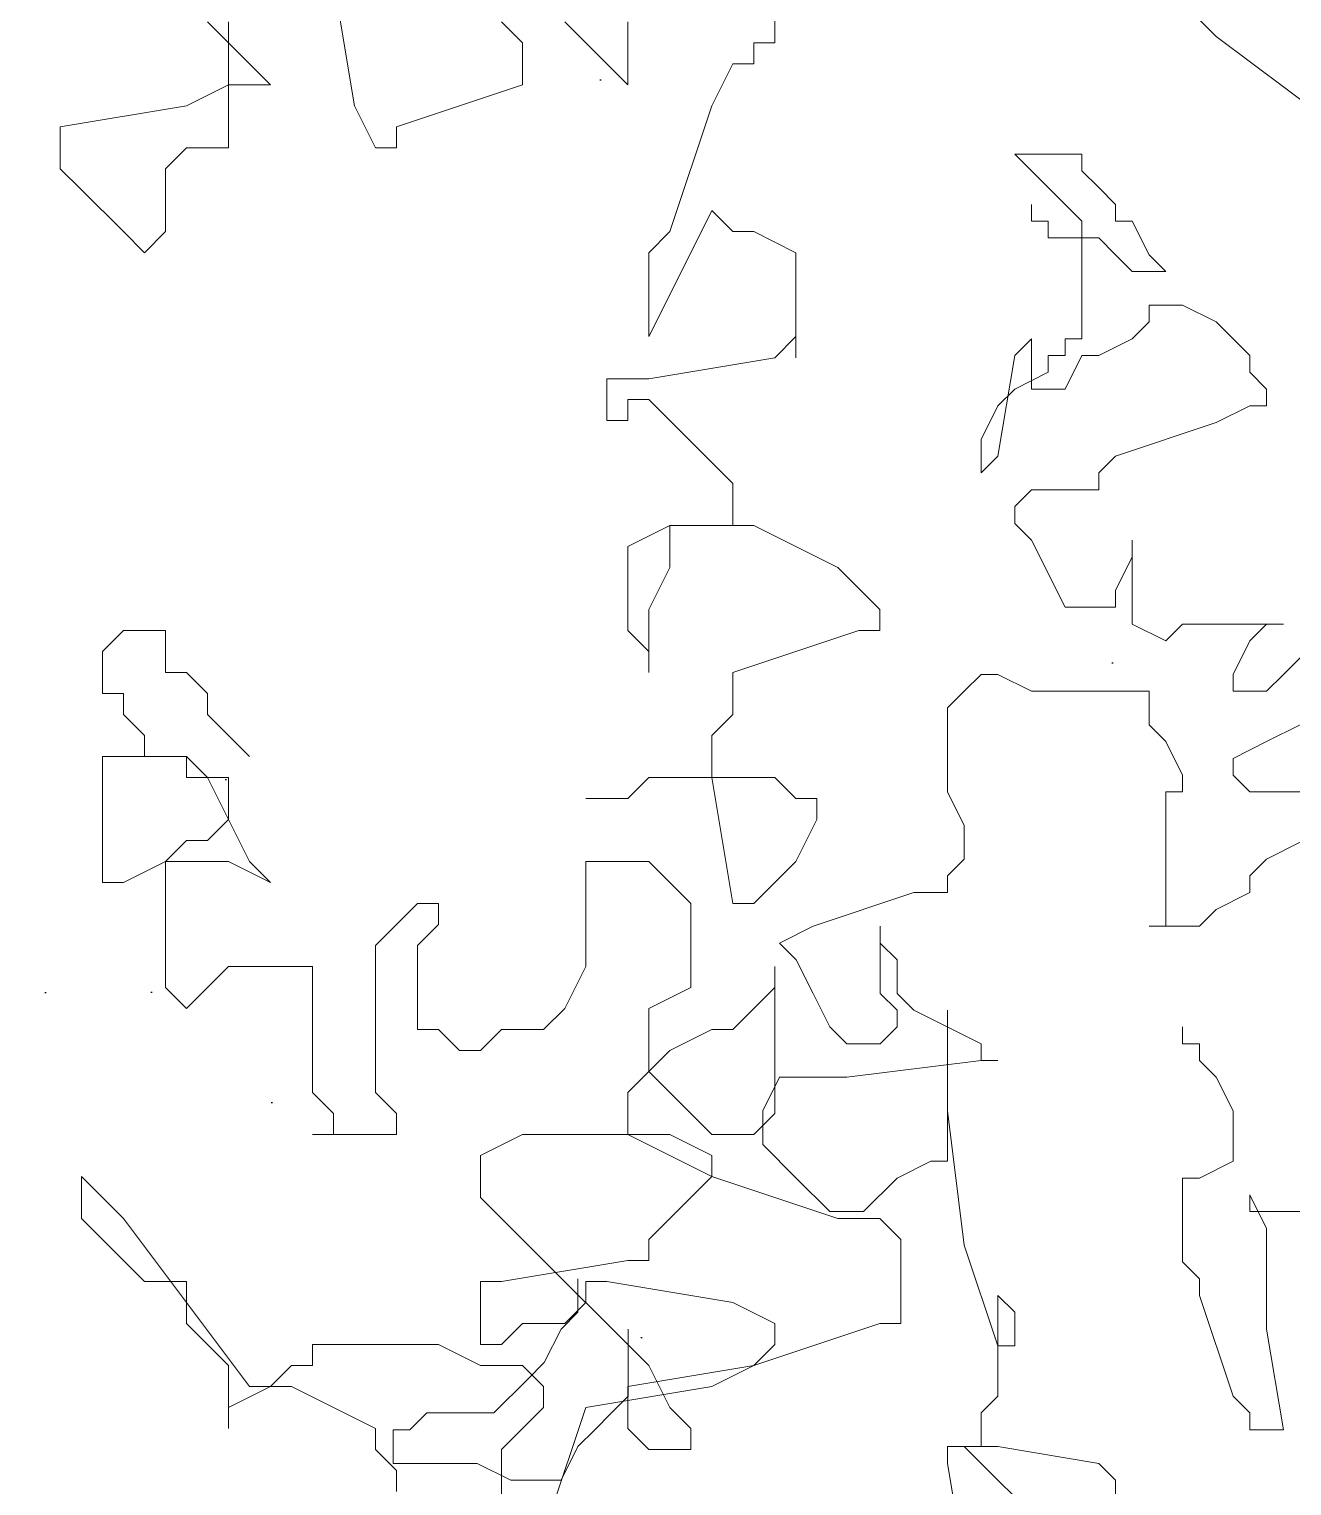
# Model space of a CAD drawing. Extents: x -95 to 325, y -1215 to -918.
# Drawn here: x -27.2 to -22.28, y -1078.18 to -1072.52 of the extents above; entities that cross this region are included whole.
import ezdxf

# ---------------------------------------------------------------- set-up
doc = ezdxf.new("R2010")
doc.units = 0
doc.layers.get('0').update_dxf_attribs({"linetype": 'CONTINUOUS'})
doc.layers.add('福建茶', color=76, linetype='CONTINUOUS')
doc.layers.add('马尼拉草', color=80, linetype='CONTINUOUS')

# ---------------------------------------------------------------- blocks, each defined once
blk = doc.blocks.new('tulia')
at = {"color": 3, "lineweight": 0}
for p, q in [((212.8221, 267.3067), (212.7743, 267.593)), ((214.0892, 267.2676), (214.0892, 267.566)), ((213.9697, 267.5063), (213.8503, 267.1482)), ((212.3447, 267.4498), (212.3447, 267.3544)), ((212.6311, 267.4021), (212.6788, 267.3544)), ((214.3878, 267.3869), (214.3878, 267.3272)), ((212.3447, 267.3544), (212.3924, 267.3067)), ((212.6788, 267.3544), (212.7743, 267.259)), ((213.9201, 267.3544), (213.8724, 267.259)), ((214.0633, 267.3544), (213.9201, 267.3544)), ((214.1588, 267.3067), (214.0633, 267.3544)), ((214.3878, 267.3272), (214.4475, 267.2676)), ((212.3924, 267.3067), (212.6788, 267.259)), ((212.8221, 267.259), (212.8221, 267.3067)), ((214.3975, 267.3067), (214.1588, 267.3067)), ((214.3975, 267.2113), (214.3975, 267.3067)), ((212.6788, 267.259), (212.7743, 267.259)), ((212.7743, 267.259), (212.7266, 267.259)), ((212.7266, 267.259), (212.7266, 267.1636)), ((212.7743, 267.259), (212.8221, 267.259)), ((213.5517, 267.2079), (213.5517, 267.2676)), ((213.5517, 267.2676), (213.6711, 267.2676)), ((213.6711, 267.2676), (213.7308, 267.2079)), ((213.8724, 267.259), (213.8246, 267.2113)), ((214.0294, 267.2079), (214.0892, 267.2676)), ((214.4475, 267.2676), (214.4475, 267.2079)), ((211.915, 266.9251), (211.8673, 267.2113)), ((211.8673, 267.2113), (211.9627, 267.2113)), ((211.9627, 267.2113), (211.9627, 267.1636)), ((213.6114, 267.1482), (213.5517, 267.2079)), ((213.7308, 267.2079), (213.7308, 267.0885)), ((213.8246, 267.2113), (213.7769, 267.1636)), ((213.9697, 267.1482), (214.0294, 267.2079)), ((214.302, 267.1636), (214.3498, 267.2113)), ((214.3498, 267.2113), (214.3975, 267.2113)), ((214.4475, 267.2079), (214.5669, 267.1482)), ((214.8655, 267.0289), (214.8655, 267.2079)), ((214.8655, 267.2079), (214.8655, 267.1482)), ((211.9627, 267.1636), (212.0105, 267.1159)), ((212.7266, 267.1636), (212.6788, 267.1159)), ((213.7769, 267.1636), (213.7291, 267.1159)), ((214.0156, 267.0682), (214.1111, 267.1636)), ((214.1111, 267.1636), (214.302, 267.1636)), ((212.0105, 267.1159), (212.106, 266.8297)), ((212.6788, 267.1159), (212.6788, 266.8297)), ((213.8503, 267.1482), (213.4919, 267.0885)), ((213.6711, 267.0289), (213.6114, 267.1482)), ((213.7291, 267.1159), (213.7291, 266.9251)), ((213.9697, 267.0885), (213.9697, 267.1482)), ((214.5669, 267.1482), (214.6864, 267.0885)), ((214.8655, 267.1482), (214.7461, 267.0885)), ((213.4919, 267.0885), (213.3725, 267.0289)), ((213.7308, 267.0885), (213.3725, 267.0289)), ((214.0294, 267.0289), (213.9697, 267.0885)), ((214.6864, 267.0885), (214.8058, 267.0885)), ((214.7461, 267.0885), (214.6864, 267.0289)), ((214.8058, 267.0885), (215.1642, 266.6111)), ((213.9678, 267.0205), (214.0156, 267.0682)), ((213.3725, 267.0289), (213.0142, 266.9095)), ((213.3725, 267.0289), (213.3128, 266.9692)), ((214.0294, 266.6708), (213.6711, 267.0289)), ((213.9201, 266.9251), (213.9678, 267.0205)), ((214.1489, 267.0289), (214.0294, 267.0289)), ((214.2683, 266.9692), (214.1489, 267.0289)), ((214.6864, 267.0289), (214.6267, 267.0289)), ((214.6267, 267.0289), (214.6267, 266.9692)), ((214.9253, 266.9692), (214.8655, 267.0289)), ((212.6311, 266.8774), (212.6311, 266.9728)), ((212.6311, 266.9728), (212.6788, 266.9728)), ((212.6788, 266.9728), (212.7743, 266.6866)), ((213.3128, 266.9692), (213.3128, 266.9095)), ((214.0294, 266.9095), (214.0892, 266.9692)), ((214.0892, 266.9692), (214.1489, 266.9692)), ((214.1489, 266.9692), (214.1489, 266.7902)), ((214.6267, 266.9692), (214.2683, 266.9692)), ((214.985, 266.9095), (214.9253, 266.9692)), ((211.915, 266.6389), (211.915, 266.9251)), ((213.0142, 266.9095), (212.9545, 266.9095)), ((212.9545, 266.9095), (212.9545, 266.6708)), ((213.3128, 266.9095), (213.4322, 266.8498)), ((213.8503, 266.8498), (213.91, 266.9095)), ((213.8724, 266.8774), (213.9201, 266.9251)), ((213.91, 266.9095), (214.0294, 266.9095)), ((214.985, 266.7902), (214.985, 266.9095)), ((212.6788, 266.8297), (212.6311, 266.8774)), ((213.8724, 266.782), (213.8724, 266.8774)), ((212.106, 266.8297), (212.106, 266.782)), ((213.4322, 266.8498), (213.7906, 266.7902)), ((213.8503, 266.7902), (213.8503, 266.8498)), ((212.106, 266.782), (212.1537, 266.7343)), ((214.0892, 266.7902), (213.7308, 266.7305)), ((213.7906, 266.7902), (213.8503, 266.7902)), ((214.1489, 266.7902), (214.0892, 266.7902)), ((215.1044, 266.7902), (214.985, 266.7902)), ((215.1642, 266.7305), (215.1044, 266.7902)), ((212.1537, 266.7343), (212.1537, 266.4958)), ((213.7308, 266.7305), (213.6711, 266.7305)), ((213.6711, 266.7305), (213.6711, 266.6708)), ((215.2239, 266.6708), (215.1642, 266.7305)), ((212.7743, 266.6866), (212.8221, 266.3049)), ((212.9545, 266.6708), (213.0142, 266.6111)), ((213.6711, 266.6708), (213.6114, 266.6111)), ((214.1489, 266.5515), (214.0294, 266.6708)), ((215.2836, 266.6111), (215.2239, 266.6708)), ((211.9627, 266.5435), (211.915, 266.6389)), ((211.3898, 266.5912), (211.9627, 266.5912)), ((211.9627, 266.5912), (211.9627, 266.5435)), ((212.9653, 266.4958), (213.0608, 266.5912)), ((213.0142, 266.6111), (213.1336, 266.6111)), ((213.0608, 266.5912), (213.1563, 266.5912)), ((213.1336, 266.6111), (213.4919, 266.4918)), ((213.1563, 266.5912), (213.2517, 266.4958)), ((213.6114, 266.6111), (213.4919, 266.4918)), ((215.1642, 266.6111), (215.2836, 266.4918)), ((215.2836, 266.4918), (215.2836, 266.6111)), ((214.1489, 266.4321), (214.1489, 266.5515)), ((212.106, 266.4958), (212.0105, 266.448)), ((212.1537, 266.4958), (212.106, 266.4958)), ((212.8698, 266.448), (212.9653, 266.4958)), ((213.2517, 266.4958), (213.3472, 266.4003)), ((213.4919, 266.4918), (213.4919, 266.4321)), ((213.4919, 266.4918), (213.6114, 266.4321)), ((212.0105, 266.448), (212.0105, 266.3049)), ((212.8221, 266.0187), (212.8221, 266.448)), ((212.8221, 266.448), (212.8698, 266.448)), ((213.4919, 266.4321), (213.6114, 266.3724)), ((213.6114, 266.4321), (213.7308, 266.3724)), ((214.0294, 266.3724), (214.1489, 266.4321)), ((213.3128, 266.3127), (213.3725, 266.3724)), ((213.3472, 266.4003), (213.3472, 266.3049)), ((213.3725, 266.3724), (213.4919, 266.3724)), ((213.4919, 266.3724), (213.5517, 266.3127)), ((213.6114, 266.3724), (214.0294, 266.3724)), ((213.7308, 266.3724), (213.7308, 266.2531)), ((214.3878, 266.3127), (214.3878, 266.3724)), ((214.3878, 266.3724), (214.6267, 266.3724)), ((214.6267, 266.3724), (214.5669, 266.3724)), ((214.5669, 266.3724), (214.5669, 266.3127)), ((212.0105, 266.3049), (212.0582, 266.2095)), ((212.8221, 266.3049), (212.8221, 266.0187)), ((213.3472, 266.3049), (213.2995, 266.2095)), ((213.3128, 265.895), (213.3128, 266.3127)), ((213.5517, 266.3127), (213.6114, 266.2531)), ((214.4475, 266.2531), (214.3878, 266.3127)), ((214.5669, 266.3127), (214.6267, 266.2531)), ((213.6114, 266.2531), (213.6711, 266.1934)), ((213.7308, 266.2531), (213.6711, 266.1934)), ((214.4475, 265.8353), (214.4475, 266.2531)), ((214.6267, 266.2531), (214.6267, 265.895)), ((212.0582, 266.2095), (212.106, 266.1618)), ((213.1085, 266.2095), (212.7266, 266.1618)), ((213.2995, 266.2095), (213.1085, 266.2095)), ((212.106, 266.1618), (212.106, 266.1141)), ((212.7266, 266.1618), (212.6788, 266.1618)), ((212.6788, 266.1618), (212.7266, 266.1618)), ((212.7266, 266.1618), (212.7266, 266.1141)), ((213.6711, 266.1934), (213.6114, 266.1337)), ((213.6711, 266.1934), (213.6711, 266.0144)), ((213.6114, 266.1337), (213.4919, 266.074)), ((214.0892, 266.074), (214.1489, 266.1337)), ((214.1489, 266.1337), (214.2086, 266.1337)), ((214.2086, 266.1337), (214.2683, 266.074)), ((212.106, 266.1141), (212.1537, 266.1141)), ((212.1537, 266.1141), (212.1537, 266.0664)), ((212.7266, 266.1141), (212.9176, 266.0187)), ((212.9653, 266.0664), (213.013, 266.1141)), ((213.013, 266.1141), (213.1085, 266.1141)), ((213.1085, 266.1141), (213.1563, 266.0664)), ((212.9653, 266.0187), (212.9653, 266.0664)), ((213.1563, 266.0664), (213.204, 265.971)), ((213.4322, 266.074), (213.3725, 266.0144)), ((213.4919, 266.074), (213.4322, 266.074)), ((213.91, 266.0144), (213.9697, 266.074)), ((213.9697, 266.074), (214.0892, 266.074)), ((214.2683, 266.074), (214.328, 266.074)), ((214.328, 266.074), (214.328, 265.8353)), ((212.9176, 266.0187), (212.9653, 265.971)), ((213.013, 265.971), (212.9653, 266.0187)), ((213.3725, 266.0144), (213.3128, 265.9547)), ((213.6711, 266.0144), (213.5517, 265.9547)), ((213.8503, 265.895), (213.91, 266.0144)), ((214.9253, 265.9547), (214.985, 266.0144)), ((214.985, 266.0144), (215.0447, 265.9547)), ((212.9653, 265.971), (212.9653, 265.8756)), ((213.013, 265.7802), (213.013, 265.971)), ((213.204, 265.971), (213.2517, 265.8756)), ((213.3128, 265.9547), (213.3128, 265.895)), ((213.5517, 265.9547), (213.5517, 265.716)), ((214.8655, 265.895), (214.9253, 265.9547)), ((215.0447, 265.9547), (215.0447, 265.5966)), ((212.9653, 265.8756), (213.013, 265.8279)), ((213.2517, 265.8756), (213.2995, 265.8279)), ((213.8503, 265.5966), (213.8503, 265.895)), ((214.6267, 265.895), (214.8655, 265.895)), ((214.328, 265.8353), (214.2683, 265.7757)), ((214.3878, 265.7757), (214.4475, 265.8353)), ((213.013, 265.8279), (213.013, 265.7802)), ((213.2995, 265.8279), (213.204, 265.7802)), ((212.106, 265.7802), (212.0582, 265.7325)), ((212.2492, 265.7802), (212.106, 265.7802)), ((212.2014, 265.3985), (212.2014, 265.7802)), ((212.2014, 265.7802), (212.2492, 265.7802)), ((213.204, 265.7802), (212.9176, 265.6848)), ((214.2683, 265.7757), (214.2683, 265.716)), ((214.328, 265.716), (214.3878, 265.7757)), ((212.0582, 265.7325), (211.9627, 265.6848)), ((213.2531, 265.5966), (213.3725, 265.716)), ((213.3725, 265.716), (213.4322, 265.716)), ((213.4322, 265.716), (213.4919, 265.3579)), ((213.5517, 265.716), (213.6114, 265.6563)), ((214.2683, 265.716), (214.328, 265.716)), ((211.9627, 265.6848), (211.9627, 265.6371)), ((212.9176, 265.6848), (212.8221, 265.6848)), ((212.8221, 265.6848), (212.8221, 265.6371)), ((211.9627, 265.6371), (211.915, 265.5894)), ((212.8221, 265.6371), (212.7743, 265.5894)), ((213.6114, 265.6563), (213.6711, 265.5966)), ((214.8655, 265.5966), (214.7461, 265.6563)), ((214.7461, 265.6563), (214.8058, 265.5966)), ((215.1642, 265.6563), (215.0447, 265.5966)), ((215.2239, 265.6563), (215.1642, 265.6563)), ((215.2239, 265.2982), (215.2239, 265.6563)), ((211.915, 265.5894), (211.8195, 265.5417)), ((212.7743, 265.5894), (212.7743, 265.4939)), ((213.1933, 265.4773), (213.2531, 265.5966)), ((213.6711, 265.5966), (213.8503, 265.5966)), ((214.8058, 265.5966), (214.8655, 265.4773)), ((215.0447, 265.5966), (214.8655, 265.5966)), ((215.0447, 265.5966), (214.985, 265.5369)), ((214.9253, 265.5369), (214.8655, 265.4773)), ((214.985, 265.5369), (214.9253, 265.5369)), ((212.7743, 265.4939), (212.8221, 265.3985)), ((213.1933, 265.4176), (213.1933, 265.4773)), ((214.8655, 265.4773), (214.8655, 265.3579)), ((214.8655, 265.4773), (214.9253, 265.3579)), ((213.2531, 265.4176), (213.1933, 265.4176)), ((213.3128, 265.3579), (213.2531, 265.4176)), ((213.7308, 265.4176), (213.6711, 265.3579)), ((213.8503, 265.4176), (213.7308, 265.4176)), ((211.7718, 265.3985), (211.9627, 265.3985)), ((211.9627, 265.3985), (212.0105, 265.3508)), ((212.1537, 265.3508), (212.1537, 265.3985)), ((212.1537, 265.3985), (212.2014, 265.3985)), ((212.8221, 265.3985), (212.8221, 265.16)), ((212.0105, 265.3508), (212.0105, 265.3031)), ((212.2014, 265.2554), (212.1537, 265.3508)), ((213.6711, 265.3579), (213.3128, 265.3579)), ((213.4919, 265.3579), (213.4919, 265.2386)), ((214.8655, 265.3579), (214.9253, 265.3579)), ((214.9253, 265.3579), (214.985, 265.2982)), ((214.9253, 265.3579), (214.985, 265.3579)), ((214.985, 265.3579), (214.985, 265.2982)), ((212.0105, 265.3031), (211.915, 265.2554)), ((214.8655, 265.2386), (214.8058, 265.2982)), ((214.985, 265.2982), (215.2239, 265.2982)), ((214.985, 265.2982), (215.1044, 265.2982)), ((215.1044, 265.2982), (215.1044, 265.2386)), ((211.915, 265.2554), (211.8195, 265.2077)), ((212.2492, 265.2077), (212.2014, 265.2554)), ((213.4919, 265.2386), (213.4322, 265.1789)), ((214.9253, 265.1789), (214.8655, 265.2386)), ((215.1044, 265.2386), (215.1642, 265.1789)), ((212.2492, 265.1123), (212.2492, 265.2077)), ((213.4322, 265.1789), (213.4322, 265.0595)), ((214.9253, 265.1192), (214.9253, 265.1789)), ((215.1642, 265.1789), (215.1642, 265.1192)), ((212.8221, 265.16), (212.7743, 265.1123)), ((211.8673, 265.0646), (211.915, 265.1123)), ((211.915, 265.1123), (212.0105, 265.1123)), ((212.0105, 265.1123), (212.0105, 265.0646)), ((212.5834, 265.1123), (212.2492, 265.1123)), ((212.6788, 265.0646), (212.5834, 265.1123)), ((212.7743, 265.1123), (212.7266, 265.0646)), ((214.985, 265.0595), (214.9253, 265.1192)), ((215.1642, 265.1192), (215.2239, 265.1192)), ((215.2239, 265.1192), (215.2239, 264.9999)), ((211.7718, 264.9692), (211.8673, 265.0646)), ((212.0105, 265.0646), (211.9627, 264.9692)), ((212.7266, 265.0646), (212.6788, 265.0646)), ((213.4322, 265.0595), (213.0739, 264.9402)), ((213.6711, 264.8805), (213.6711, 265.0595)), ((213.6711, 265.0595), (213.6711, 264.9999)), ((215.0447, 265.0595), (214.985, 265.0595)), ((215.0447, 264.9402), (215.0447, 265.0595)), ((211.9627, 264.9692), (211.915, 264.9215)), ((212.1537, 264.9215), (212.2014, 264.9692)), ((212.2014, 264.9692), (212.2969, 264.9215)), ((213.6711, 264.9999), (213.7308, 264.9402)), ((215.2239, 264.9999), (215.1642, 264.9402)), ((211.915, 264.9215), (211.8673, 264.9215)), ((211.8673, 264.9215), (212.1537, 264.9215)), ((212.2969, 264.9215), (212.2969, 264.683)), ((213.0739, 264.9402), (213.0142, 264.9402)), ((213.0142, 264.9402), (213.0142, 264.8805)), ((213.7308, 264.9402), (213.7308, 264.7015)), ((215.1642, 264.9402), (215.0447, 264.9402)), ((213.0142, 264.8805), (213.0739, 264.8208)), ((213.6114, 264.7611), (213.6711, 264.8805)), ((212.3447, 264.8261), (212.3447, 264.8738)), ((212.3447, 264.8738), (212.4879, 264.8738)), ((212.4879, 264.8738), (212.5834, 264.683)), ((212.2969, 264.7307), (212.3447, 264.8261)), ((213.0739, 264.8208), (213.1336, 264.7611)), ((213.1336, 264.7611), (213.2531, 264.7015)), ((213.6114, 264.6418), (213.6114, 264.7611)), ((212.2969, 264.683), (212.2969, 264.7307)), ((212.5834, 264.683), (212.6311, 264.6353)), ((213.2531, 264.7015), (213.3725, 264.6418)), ((213.7308, 264.7015), (213.6114, 264.6418)), ((212.6311, 264.6353), (212.6311, 264.5876)), ((213.3725, 264.6418), (213.6114, 264.6418)), ((213.6114, 264.6418), (213.4322, 264.6418)), ((213.4322, 264.6418), (213.4322, 264.5224)), ((212.6311, 264.5876), (212.5834, 264.5399)), ((212.3924, 264.5399), (212.3924, 264.4921)), ((212.5834, 264.5399), (212.3924, 264.5399)), ((213.4322, 264.5224), (213.4919, 264.4628)), ((212.3924, 264.4921), (212.3447, 264.4444)), ((212.6788, 264.4444), (212.7266, 264.4921)), ((212.7266, 264.4921), (212.7266, 264.3967)), ((212.3447, 264.4444), (212.0582, 264.349)), ((212.6311, 264.1582), (212.6788, 264.4444)), ((213.4919, 264.4628), (213.5517, 264.4031)), ((212.7266, 264.3967), (212.6788, 264.3013)), ((213.5517, 264.4031), (213.6114, 264.3434)), ((212.0582, 264.349), (211.9627, 264.3013)), ((213.6114, 264.3434), (213.6711, 264.2837)), ((213.7308, 264.2837), (213.7308, 264.3434)), ((213.7308, 264.3434), (213.7906, 264.3434)), ((213.7906, 264.3434), (213.7906, 264.2241)), ((211.9627, 264.3013), (211.915, 264.3013)), ((211.915, 264.3013), (211.915, 264.2536)), ((212.6788, 264.3013), (212.6311, 264.2536)), ((213.6711, 264.2837), (213.7308, 264.2837)), ((211.915, 264.2536), (211.9627, 264.2059)), ((212.4401, 264.1582), (212.4879, 264.2536)), ((212.4879, 264.2536), (212.5834, 264.2536)), ((212.6311, 264.2536), (212.5356, 264.2059)), ((212.5834, 264.2536), (212.5834, 264.1105)), ((213.6711, 264.2241), (213.3128, 264.1644)), ((213.7906, 264.2241), (213.6711, 264.2241)), ((211.9627, 264.2059), (211.9627, 264.1582)), ((212.5356, 264.2059), (212.5356, 264.1582)), ((211.9627, 264.1582), (212.0105, 264.1105)), ((212.2969, 264.1105), (212.3924, 264.1582)), ((212.3924, 264.1582), (212.4401, 264.1582)), ((212.5356, 264.1582), (212.4879, 264.1582)), ((212.4879, 264.1582), (212.4879, 264.1105)), ((212.5834, 264.1105), (212.6311, 264.1582)), ((213.3128, 264.1644), (213.2531, 264.1047)), ((213.2531, 264.1047), (213.2531, 264.1644)), ((213.2531, 264.1644), (213.2531, 263.866)), ((212.0105, 264.1105), (212.0582, 264.0628)), ((212.2492, 264.0628), (212.2969, 264.1105)), ((212.4879, 264.1105), (212.4401, 264.1105)), ((212.4401, 264.1105), (212.4401, 263.7766)), ((213.6114, 263.9854), (213.6711, 264.1047)), ((213.6711, 264.1047), (213.6711, 263.866)), ((212.0582, 264.0628), (212.1537, 264.0151)), ((212.2492, 264.0151), (212.2492, 264.0628)), ((212.1537, 264.0151), (212.2492, 264.0151)), ((213.4919, 263.7466), (213.6114, 263.9854)), ((212.2492, 263.872), (212.2014, 263.9197)), ((212.2014, 263.9197), (212.2969, 263.9197)), ((212.2969, 263.9197), (212.3447, 263.872)), ((212.2969, 263.7766), (212.2492, 263.872)), ((212.3447, 263.872), (212.3924, 263.8243)), ((213.2531, 263.866), (213.3725, 263.8063)), ((213.6711, 263.866), (213.6114, 263.8063)), ((215.0447, 263.8063), (215.1044, 263.866)), ((215.1044, 263.866), (215.1642, 263.8063)), ((212.3924, 263.8243), (212.5356, 263.8243)), ((212.5356, 263.8243), (212.5356, 263.7766)), ((213.3725, 263.8063), (213.4322, 263.8063)), ((213.4322, 263.8063), (213.4919, 263.7466)), ((213.6114, 263.8063), (213.4919, 263.4483)), ((215.0447, 263.6273), (215.0447, 263.8063)), ((215.1642, 263.8063), (215.2836, 263.687)), ((212.3447, 263.7766), (212.2969, 263.7766)), ((212.3447, 263.7289), (212.3447, 263.7766)), ((212.4401, 263.7766), (212.4879, 263.7289)), ((212.5356, 263.7766), (212.5834, 263.7766)), ((212.5834, 263.7766), (212.5834, 263.7289)), ((212.3924, 263.6812), (212.3447, 263.7289)), ((212.4879, 263.7289), (212.5834, 263.6335)), ((212.4401, 263.6335), (212.3924, 263.6812)), ((215.2836, 263.687), (215.3433, 263.6273)), ((212.4401, 263.5858), (212.4401, 263.6335)), ((212.5834, 263.6335), (212.6311, 263.5858)), ((214.985, 263.5676), (215.0447, 263.6273)), ((215.3433, 263.6273), (215.3433, 263.5079)), ((212.6311, 263.5858), (212.4401, 263.5858)), ((214.3878, 263.5079), (214.3878, 263.5676)), ((214.3878, 263.5676), (214.4475, 263.5676)), ((214.4475, 263.5676), (214.5072, 263.4483)), ((214.8655, 263.2096), (214.8655, 263.5676)), ((214.8655, 263.5676), (214.985, 263.5676)), ((211.6763, 263.538), (212.0582, 263.2518)), ((214.0294, 263.3886), (214.3878, 263.5079)), ((215.3433, 263.5079), (214.985, 263.4483)), ((213.4919, 263.4483), (213.4322, 263.3289)), ((214.5072, 263.4483), (214.5669, 263.0902)), ((214.985, 263.4483), (214.8655, 263.3886)), ((213.7308, 263.2096), (213.7308, 263.3886)), ((213.7308, 263.3886), (213.7906, 263.3289)), ((214.0294, 263.2692), (214.0294, 263.3886)), ((214.8655, 263.3886), (214.7461, 263.3886)), ((214.7461, 263.3886), (214.8058, 263.3289)), ((213.4322, 263.3289), (213.3725, 263.3289)), ((213.3725, 263.3289), (213.3725, 263.2692)), ((213.7906, 263.3289), (213.91, 263.2096)), ((214.8058, 263.3289), (214.9253, 263.2096)), ((213.3725, 263.2692), (213.3128, 263.2692)), ((213.3128, 263.2692), (213.3128, 263.1499)), ((214.0892, 263.2096), (214.0294, 263.2692)), ((212.0582, 263.2518), (212.3447, 262.9656))]:
    blk.add_line(p, q, dxfattribs=at)
blk = doc.blocks.new('tuli')
at = {"color": 3}
blk.add_blockref('tulia', (-25.9976, 9.2058), dxfattribs=at)

msp = doc.modelspace()

# ---------------------------------------------------------------- hatches: boundary and pattern name
at = {"layer": '福建茶', "lineweight": 9}
h = msp.add_hatch(dxfattribs=at)
h.set_pattern_fill('CORK', color=256, scale=0.7, angle=90, style=0)
h.set_pattern_definition([(90, (0, 0), (-2.2225, 1e-16), []), (225, (1.111, 1.111), (4.445002, -4.445002), [3.14309, -3.14309]), (225, (1.111, 1.667), (4.445002, -4.445002), [3.14309, -3.14309]), (225, (1.111, 2.2225), (4.445002, -4.445002), [3.14309, -3.14309])])
edge = h.paths.add_edge_path()
edge.add_spline(control_points=[(-31.4869, -1059.3369), (-23.6436, -1060.9624), (-7.7416, -1071.7949), (16.7497, -1052.3013), (41.7291, -1072.7369), (66.7332, -1052.1833), (91.7374, -1072.7343), (112.5299, -1055.735), (125.0333, -1060.6107), (129.1798, -1062.289)], knot_values=[26.944979, 26.944979, 26.944979, 26.944979, 51.051819, 76.978949, 102.906066, 128.833183, 154.760301, 180.687418, 193.577857, 193.577857, 193.577857, 193.577857], degree=3, periodic=0)
edge.add_line((129.1798, -1062.289), (129.1798, -1046.6251))
edge.add_line((129.1798, -1046.6251), (-31.4869, -1046.6251))
edge.add_line((-31.4869, -1046.6251), (-31.4869, -1059.3369))
at = {"layer": '马尼拉草'}
h = msp.add_hatch(dxfattribs=at)
h.set_pattern_fill('AR-SAND', color=256, scale=0.1, style=0)
edge = h.paths.add_edge_path()
edge.add_line((129.1798, -1062.289), (129.1798, -1082.4912))
edge.add_spline(control_points=[(129.1798, -1082.4912), (125.0333, -1080.8128), (112.5299, -1075.9371), (91.7374, -1092.9364), (66.7332, -1072.3854), (41.7291, -1092.9391), (16.7497, -1072.5035), (-7.7416, -1091.997), (-23.6436, -1081.1645), (-31.4869, -1079.539)], knot_values=[26.944979, 26.944979, 26.944979, 26.944979, 39.835418, 65.762535, 91.689652, 117.61677, 143.543887, 169.471017, 193.577857, 193.577857, 193.577857, 193.577857], degree=3, periodic=0)
edge.add_line((-31.4869, -1079.539), (-31.4869, -1059.3369))
edge.add_spline(control_points=[(-31.4869, -1059.3369), (-23.6436, -1060.9624), (-7.7416, -1071.7949), (16.7497, -1052.3013), (41.7291, -1072.7369), (66.7332, -1052.1833), (91.7374, -1072.7343), (112.5299, -1055.735), (125.0333, -1060.6107), (129.1798, -1062.289)], knot_values=[26.944979, 26.944979, 26.944979, 26.944979, 51.051819, 76.978949, 102.906066, 128.833183, 154.760301, 180.687418, 193.577857, 193.577857, 193.577857, 193.577857], degree=3, periodic=0)

# ---------------------------------------------------------------- block references
at = {"color": 1, "lineweight": 0, "xscale": 1.369095795671456, "yscale": 1.369095796253532, "zscale": 1.369095795696208, "rotation": 180}
msp.add_blockref('tuli', (232.157, -699.5239), dxfattribs=at)

doc.saveas('drawing.dxf')
